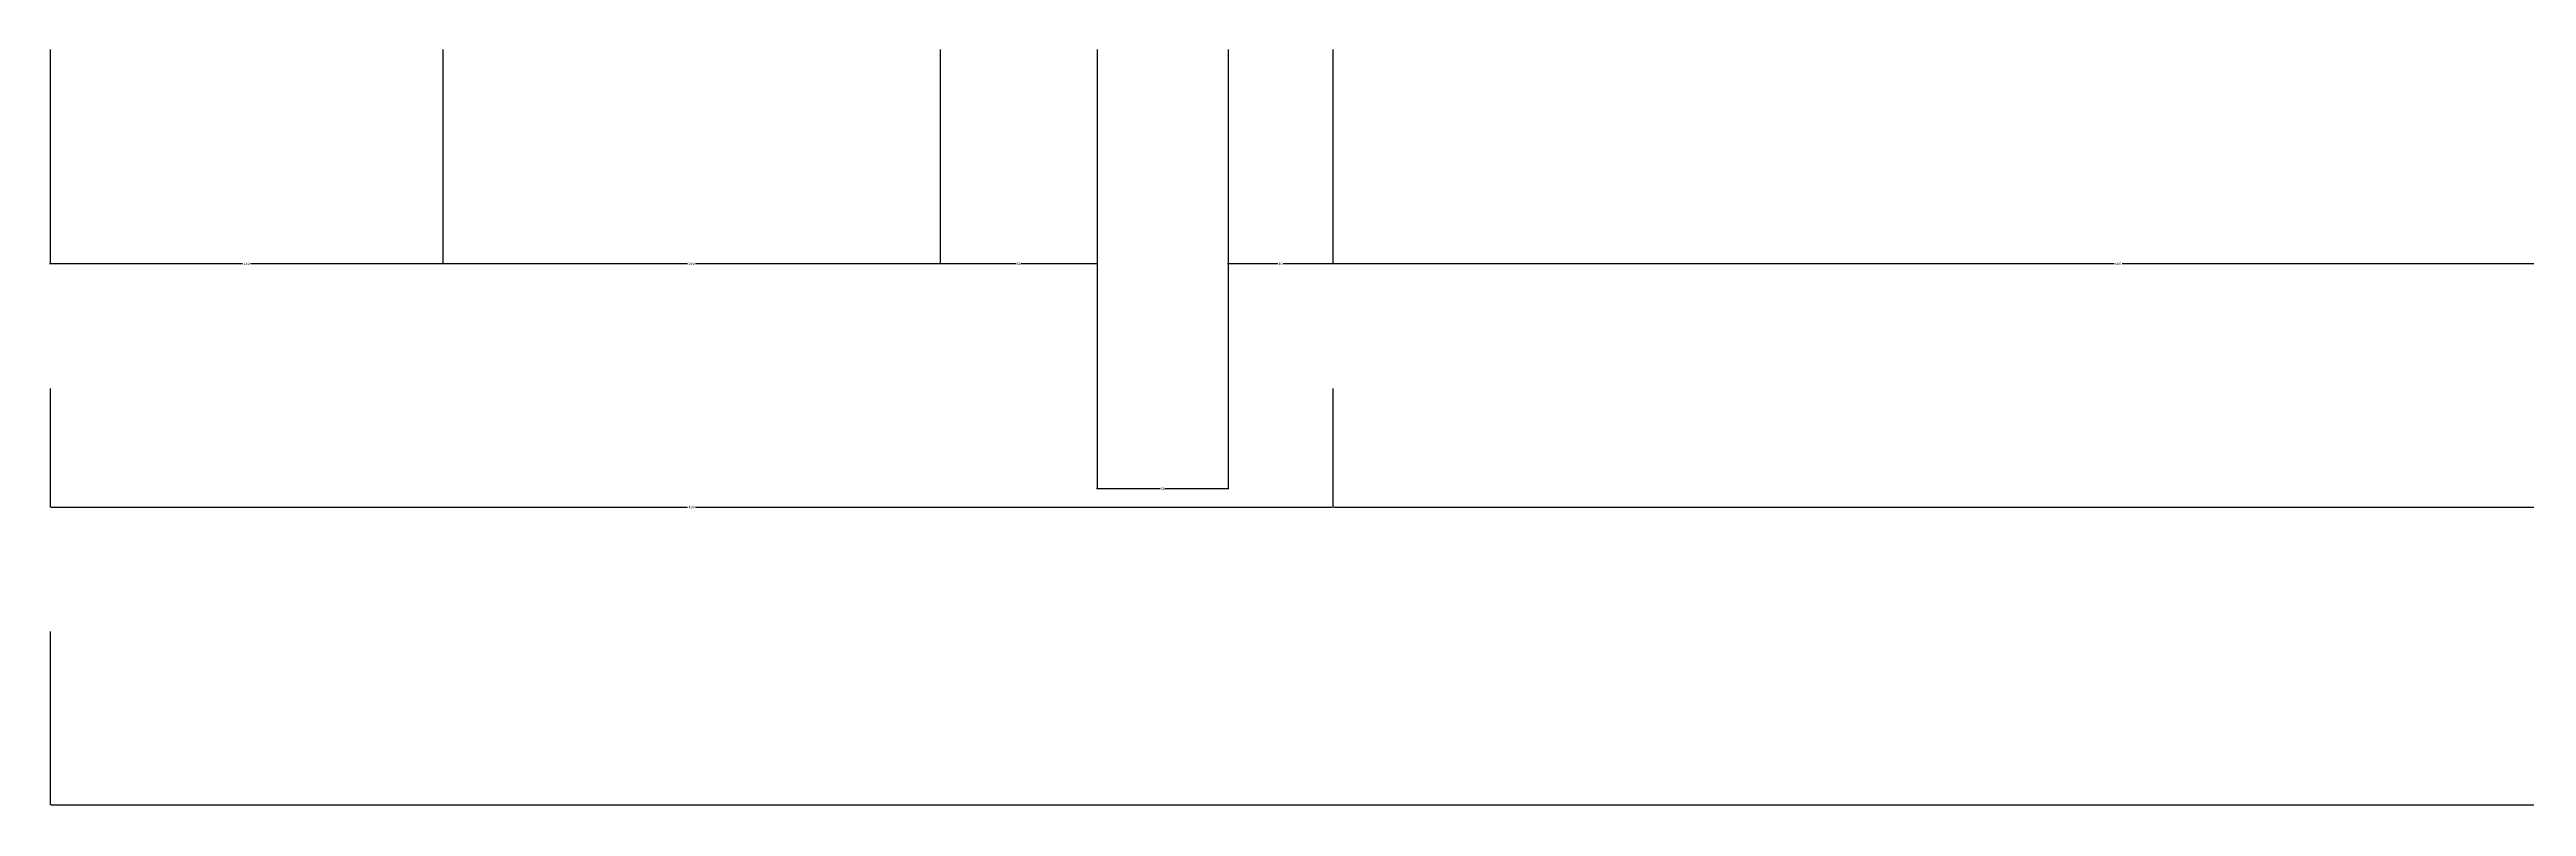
# Model space of a CAD drawing. Header units: metres. Extents: x 246 to 5278, y 334 to 7062.
# Drawn here: x 741 to 1688, y 3184 to 3473 of the extents above; entities that cross this region are included whole.
import ezdxf

# ---------------------------------------------------------------- set-up
doc = ezdxf.new("R2010")
doc.units = ezdxf.units.M
doc.layers.add('DIM', color=3, linetype='Continuous')
doc.dimstyles.get("Standard").update_dxf_attribs({"dimtxt": 2.5, "dimasz": 2.5, "dimexe": 1.25, "dimexo": 0.625, "dimtad": 1, "dimcen": 2.5, "dimazin": 3, "dimtfac": 1, "dimtmove": 0, "dimatfit": 3})

# ---------------------------------------------------------------- blocks, each defined once
blk = doc.blocks.new('*D2')
for p, q in [((741.51, 3473.41), (741.51, 3391.47)), ((891.51, 3473.41), (891.51, 3391.47)), ((815.01, 3391.47), (741.26, 3391.47)), ((891.76, 3391.47), (818.01, 3391.47))]:
    blk.add_line(p, q)
at = {"layer": 'Defpoints'}
for p in [(741.51, 3473.41), (891.51, 3473.41), (891.51, 3391.47)]:
    blk.add_point(p, dxfattribs=at)
at = {"layer": 'DIM', "insert": (816.51, 3391.47), "char_height": 1, "attachment_point": 5}
blk.add_mtext('150', dxfattribs=at)
blk = doc.blocks.new('*D3')
for p, q in [((1191.51, 3473.41), (1191.51, 3391.47)), ((1231.51, 3473.41), (1231.51, 3391.47)), ((1210.51, 3391.47), (1191.26, 3391.47)), ((1231.76, 3391.47), (1212.51, 3391.47))]:
    blk.add_line(p, q)
at = {"layer": 'Defpoints'}
for p in [(1191.51, 3473.41), (1231.51, 3473.41), (1231.51, 3391.47)]:
    blk.add_point(p, dxfattribs=at)
at = {"layer": 'DIM', "insert": (1211.51, 3391.47), "char_height": 1, "attachment_point": 5}
blk.add_mtext('40', dxfattribs=at)
blk = doc.blocks.new('*D4')
for p, q in [((1081.51, 3473.41), (1081.51, 3391.47)), ((1141.51, 3473.41), (1141.51, 3391.47)), ((1110.51, 3391.47), (1081.26, 3391.47)), ((1141.76, 3391.47), (1112.51, 3391.47))]:
    blk.add_line(p, q)
at = {"layer": 'Defpoints'}
for p in [(1081.51, 3473.41), (1141.51, 3473.41), (1141.51, 3391.47)]:
    blk.add_point(p, dxfattribs=at)
at = {"layer": 'DIM', "insert": (1111.51, 3391.47), "char_height": 1, "attachment_point": 5}
blk.add_mtext('60', dxfattribs=at)
blk = doc.blocks.new('*D5')
for p, q in [((1141.51, 3473.41), (1141.51, 3305.41)), ((1191.51, 3473.41), (1191.51, 3305.41)), ((1165.51, 3305.41), (1141.26, 3305.41)), ((1191.76, 3305.41), (1167.51, 3305.41))]:
    blk.add_line(p, q)
at = {"layer": 'Defpoints'}
for p in [(1141.51, 3473.41), (1191.51, 3473.41), (1191.51, 3305.41)]:
    blk.add_point(p, dxfattribs=at)
at = {"layer": 'DIM', "insert": (1166.51, 3305.41), "char_height": 1, "attachment_point": 5}
blk.add_mtext('50', dxfattribs=at)
blk = doc.blocks.new('*D6')
for p, q in [((1231.51, 3473.41), (1231.51, 3391.47)), ((1831.51, 3473.41), (1831.51, 3391.47)), ((1530.01, 3391.47), (1231.26, 3391.47)), ((1831.76, 3391.47), (1533.01, 3391.47))]:
    blk.add_line(p, q)
at = {"layer": 'Defpoints'}
for p in [(1231.51, 3473.41), (1831.51, 3473.41), (1831.51, 3391.47)]:
    blk.add_point(p, dxfattribs=at)
at = {"layer": 'DIM', "insert": (1531.51, 3391.47), "char_height": 1, "attachment_point": 5}
blk.add_mtext('600', dxfattribs=at)
blk = doc.blocks.new('*D7')
for p, q in [((891.51, 3473.41), (891.51, 3391.47)), ((1081.51, 3473.41), (1081.51, 3391.47)), ((985.01, 3391.47), (891.26, 3391.47)), ((1081.76, 3391.47), (988.01, 3391.47))]:
    blk.add_line(p, q)
at = {"layer": 'Defpoints'}
for p in [(891.51, 3473.41), (1081.51, 3473.41), (1081.51, 3391.47)]:
    blk.add_point(p, dxfattribs=at)
at = {"layer": 'DIM', "insert": (986.51, 3391.47), "char_height": 1, "attachment_point": 5}
blk.add_mtext('190', dxfattribs=at)
blk = doc.blocks.new('*D22')
for p, q in [((741.51, 3250.83), (741.51, 3184.6)), ((2921.51, 3250.83), (2921.51, 3184.6)), ((741.76, 3184.6), (1829.51, 3184.6)), ((1833.51, 3184.6), (2921.26, 3184.6))]:
    blk.add_line(p, q)
at = {"layer": 'Defpoints'}
for p in [(741.51, 3250.83), (2921.51, 3250.83), (741.51, 3184.6)]:
    blk.add_point(p, dxfattribs=at)
at = {"layer": 'DIM', "insert": (1831.51, 3184.6), "char_height": 1, "attachment_point": 5}
blk.add_mtext('2180', dxfattribs=at)
blk = doc.blocks.new('*D23')
for p, q in [((1231.51, 3343.84), (1231.51, 3298.45)), ((2431.51, 3343.84), (2431.51, 3298.45)), ((1231.76, 3298.45), (1829.51, 3298.45)), ((1833.51, 3298.45), (2431.26, 3298.45))]:
    blk.add_line(p, q)
at = {"layer": 'Defpoints'}
for p in [(1231.51, 3343.84), (2431.51, 3343.84), (1231.51, 3298.45)]:
    blk.add_point(p, dxfattribs=at)
at = {"layer": 'DIM', "insert": (1831.51, 3298.45), "char_height": 1, "attachment_point": 5}
blk.add_mtext('1200', dxfattribs=at)
blk = doc.blocks.new('*D26')
for p, q in [((741.51, 3343.84), (741.51, 3298.45)), ((1231.51, 3343.84), (1231.51, 3298.45)), ((741.76, 3298.45), (985.01, 3298.45)), ((988.01, 3298.45), (1231.26, 3298.45))]:
    blk.add_line(p, q)
at = {"layer": 'Defpoints'}
for p in [(741.51, 3343.84), (1231.51, 3343.84), (741.51, 3298.45)]:
    blk.add_point(p, dxfattribs=at)
at = {"layer": 'DIM', "insert": (986.51, 3298.45), "char_height": 1, "attachment_point": 5}
blk.add_mtext('490', dxfattribs=at)

msp = doc.modelspace()

# ---------------------------------------------------------------- dimensions: what is measured, and where the dimension line sits
at = {"layer": 'DIM'}
for base, p1, p2, picture, middle in [((891.51, 3391.47), (891.51, 3473.41), (741.51, 3473.41), '*D2', (816.51, 3391.47)), ((1081.51, 3391.47), (1081.51, 3473.41), (891.51, 3473.41), '*D7', (986.51, 3391.47)), ((1141.51, 3391.47), (1141.51, 3473.41), (1081.51, 3473.41), '*D4', (1111.51, 3391.47)), ((1191.51, 3305.41), (1191.51, 3473.41), (1141.51, 3473.41), '*D5', (1166.51, 3305.41)), ((1231.51, 3391.47), (1231.51, 3473.41), (1191.51, 3473.41), '*D3', (1211.51, 3391.47)), ((1831.51, 3391.47), (1831.51, 3473.41), (1231.51, 3473.41), '*D6', (1531.51, 3391.47)), ((741.51, 3298.45), (741.51, 3343.84), (1231.51, 3343.84), '*D26', (986.51, 3298.45)), ((1231.51, 3298.45), (1231.51, 3343.84), (2431.51, 3343.84), '*D23', (1831.51, 3298.45)), ((741.51, 3184.6), (741.51, 3250.83), (2921.51, 3250.83), '*D22', (1831.51, 3184.6))]:
    dim = msp.add_linear_dim(base=base, p1=p1, p2=p2, dimstyle='Standard', dxfattribs=at)
    dim.commit()
    dim.dimension.update_dxf_attribs({"geometry": picture, "text_midpoint": middle})

doc.saveas('drawing.dxf')
